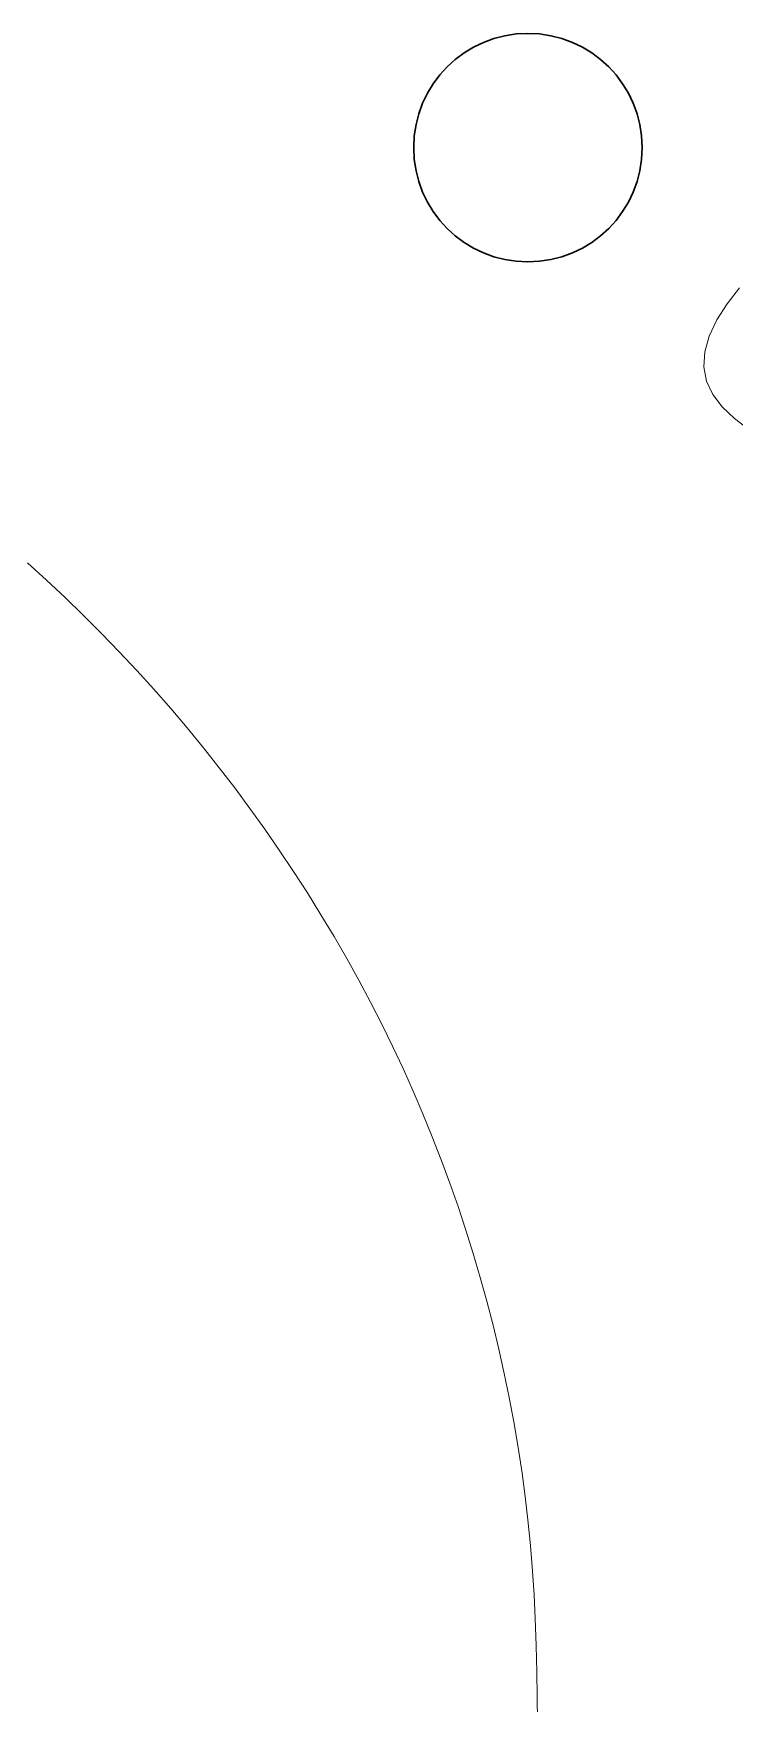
# Model space of a CAD drawing. Header units: inches. Extents: x -950 to 862, y -108 to 714.
# Drawn here: x 783.55 to 801.96, y -19.37 to 24.48 of the extents above; entities that cross this region are included whole.
import ezdxf

# ---------------------------------------------------------------- set-up
doc = ezdxf.new("R2010")
doc.units = ezdxf.units.IN
for name, color, linetype, lineweight in [('DECORATIVES', 252, 'Continuous', 18), ('LIGHT', 40, 'Continuous', 30), ('RUG FLOORING', 122, 'Continuous', 18)]:
    doc.layers.add(name, color=color, linetype=linetype, lineweight=lineweight)

# ---------------------------------------------------------------- blocks, each defined once
blk = doc.blocks.new('CIRCLE PANEL LIGHT')
at = {"layer": 'LIGHT'}
blk.add_circle((5466.83, 318.79), 3, dxfattribs=at)
blk = doc.blocks.new('PLANTER  - BIG')
at = {"layer": 'DECORATIVES'}
for p, q in [((-14.255, 3.523), (-14.524, 3.099)), ((-13.928, 3.94), (-14.255, 3.523)), ((-14.524, 3.099), (-14.724, 2.677)), ((-14.724, 2.677), (-14.842, 2.265)), ((-14.842, 2.265), (-14.869, 1.868)), ((-14.869, 1.868), (-14.795, 1.495)), ((-14.795, 1.495), (-14.629, 1.144)), ((-14.629, 1.144), (-14.382, 0.816)), ((-14.382, 0.816), (-14.063, 0.51)), ((-14.063, 0.51), (-13.684, 0.224))]:
    blk.add_line(p, q, dxfattribs=at)

msp = doc.modelspace()

# ---------------------------------------------------------------- linework, layer by layer
at = {"layer": 'RUG FLOORING'}
msp.add_lwpolyline([(796.783, -19.839), (796.782, -19.196), (796.773, -18.553), (796.755, -17.847), (796.729, -17.141), (796.698, -16.522), (796.656, -15.902), (796.6, -15.226), (796.533, -14.551), (796.462, -13.936), (796.38, -13.322), (796.277, -12.65), (796.163, -11.979), (796.043, -11.341), (795.913, -10.704), (795.772, -10.07), (795.62, -9.438), (795.457, -8.809), (795.284, -8.183), (795.1, -7.56), (794.906, -6.94), (794.701, -6.324), (794.486, -5.711), (794.26, -5.101), (794.024, -4.496), (793.777, -3.892), (793.52, -3.293), (793.255, -2.703), (792.98, -2.117), (792.695, -1.536), (792.4, -0.96), (792.093, -0.384), (791.777, 0.186), (791.444, 0.764), (791.1, 1.337), (790.745, 1.909), (790.38, 2.474), (790.006, 3.034), (789.623, 3.588), (789.235, 4.13), (788.837, 4.667), (788.429, 5.199), (788.012, 5.724), (787.587, 6.242), (787.154, 6.753), (786.712, 7.257), (786.261, 7.754), (785.803, 8.243), (785.337, 8.725), (784.863, 9.199), (784.381, 9.665), (783.892, 10.124), (783.395, 10.574)], dxfattribs=at)

# ---------------------------------------------------------------- block references
at = {"layer": 'DECORATIVES'}
msp.add_blockref('PLANTER  - BIG', (816.022, 13.856), dxfattribs=at)
at = {"layer": 'LIGHT'}
msp.add_blockref('CIRCLE PANEL LIGHT', (-4670.295, -297.311), dxfattribs=at)

doc.saveas('drawing.dxf')
